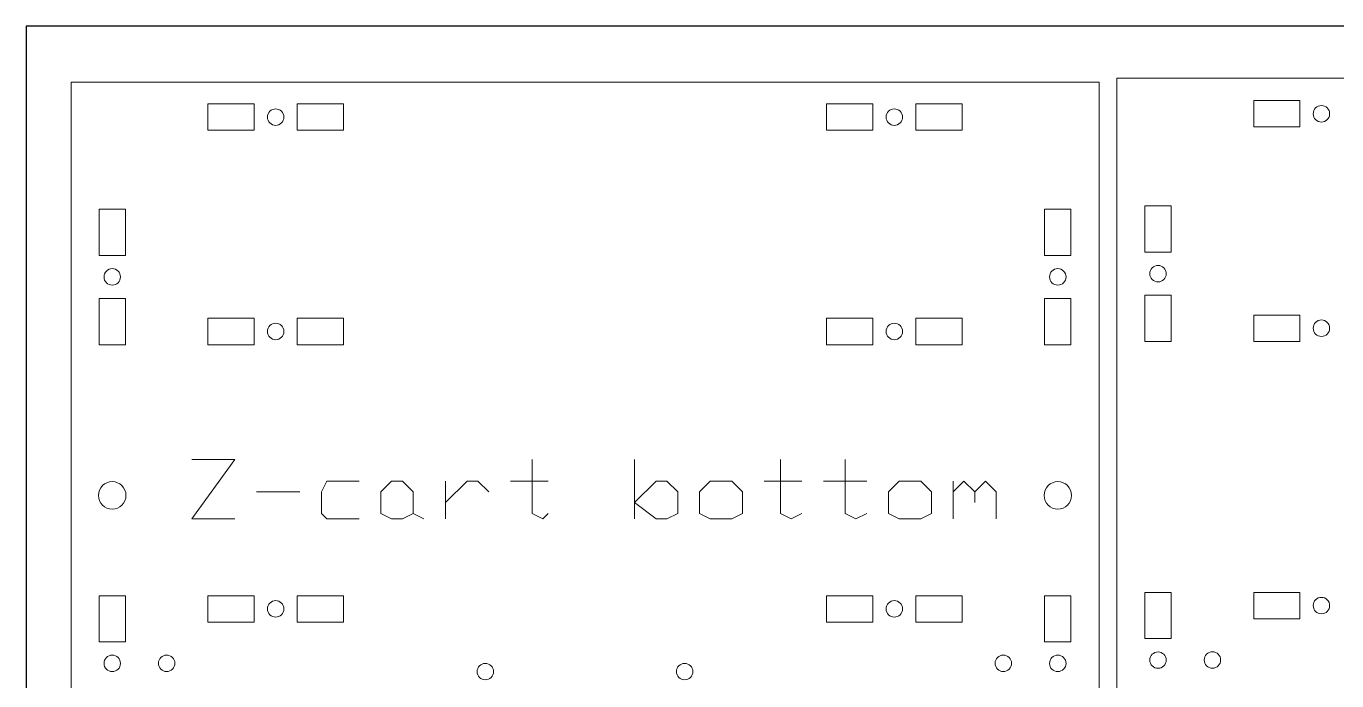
# Model space of a CAD drawing. Header units: inches. Extents: x -12 to 12, y -6 to 6.
# Drawn here: x -12 to -0.07, y 0.04 to 6 of the extents above; entities that cross this region are included whole.
import ezdxf

# ---------------------------------------------------------------- set-up
doc = ezdxf.new("R2010")
doc.units = ezdxf.units.IN
doc.layers.get('0').update_dxf_attribs({"linetype": 'CONTINUOUS', "lineweight": 25, "true_color": 0x000000})
doc.layers.add('CUT_SHEET_4', color=179, linetype='CONTINUOUS', true_color=0x131326)

# ---------------------------------------------------------------- blocks, each defined once
blk = doc.blocks.new('BORDER')
for p, q in [((24, 0), (0, 0)), ((0, 0), (0, -12))]:
    blk.add_line(p, q)

msp = doc.modelspace()

# ---------------------------------------------------------------- linework, layer by layer
at = {"layer": 'CUT_SHEET_4', "color": 3, "lineweight": 15, "true_color": 0x00ff00}
for p, q in [((-2.237, 5.492), (-11.592, 5.492)), ((-11.592, 5.492), (-11.592, -2.416)), ((-2.237, -2.416), (-2.237, 5.492)), ((7.28, 5.528), (-2.075, 5.528)), ((-2.075, 5.528), (-2.075, -2.381))]:
    msp.add_line(p, q, dxfattribs=at)
at = {"layer": 'CUT_SHEET_4', "color": 1, "lineweight": 15, "true_color": 0xff0000}
for p, q in [((-10.346, 5.293), (-9.927, 5.293)), ((-10.346, 5.053), (-10.346, 5.293)), ((-9.927, 5.293), (-9.927, 5.053)), ((-9.533, 5.293), (-9.113, 5.293)), ((-9.533, 5.053), (-9.533, 5.293)), ((-9.113, 5.293), (-9.113, 5.053)), ((-4.296, 5.293), (-4.716, 5.293)), ((-4.716, 5.293), (-4.716, 5.053)), ((-4.296, 5.053), (-4.296, 5.293)), ((-3.483, 5.293), (-3.903, 5.293)), ((-3.903, 5.293), (-3.903, 5.053)), ((-3.483, 5.053), (-3.483, 5.293)), ((-0.829, 5.323), (-0.409, 5.323)), ((-0.829, 5.083), (-0.829, 5.323)), ((-0.409, 5.323), (-0.409, 5.083)), ((-9.927, 5.053), (-10.346, 5.053)), ((-9.113, 5.053), (-9.533, 5.053)), ((-4.716, 5.053), (-4.296, 5.053)), ((-3.903, 5.053), (-3.483, 5.053)), ((-0.409, 5.083), (-0.829, 5.083)), ((-11.337, 4.335), (-11.097, 4.335)), ((-11.337, 3.915), (-11.337, 4.335)), ((-11.097, 4.335), (-11.097, 3.915)), ((-2.492, 4.335), (-2.732, 4.335)), ((-2.732, 4.335), (-2.732, 3.915)), ((-2.492, 3.915), (-2.492, 4.335)), ((-1.82, 4.365), (-1.58, 4.365)), ((-1.82, 3.945), (-1.82, 4.365)), ((-1.58, 4.365), (-1.58, 3.945)), ((-1.58, 3.945), (-1.82, 3.945)), ((-11.097, 3.915), (-11.337, 3.915)), ((-2.732, 3.915), (-2.492, 3.915)), ((-11.337, 3.522), (-11.097, 3.522)), ((-11.337, 3.102), (-11.337, 3.522)), ((-11.097, 3.522), (-11.097, 3.102)), ((-2.492, 3.522), (-2.732, 3.522)), ((-2.732, 3.522), (-2.732, 3.102)), ((-2.492, 3.102), (-2.492, 3.522)), ((-1.82, 3.552), (-1.58, 3.552)), ((-1.82, 3.132), (-1.82, 3.552)), ((-1.58, 3.552), (-1.58, 3.132)), ((-10.346, 3.342), (-9.927, 3.342)), ((-10.346, 3.102), (-10.346, 3.342)), ((-9.927, 3.342), (-9.927, 3.102)), ((-9.533, 3.342), (-9.113, 3.342)), ((-9.533, 3.102), (-9.533, 3.342)), ((-9.113, 3.342), (-9.113, 3.102)), ((-4.296, 3.342), (-4.716, 3.342)), ((-4.716, 3.342), (-4.716, 3.102)), ((-4.296, 3.102), (-4.296, 3.342)), ((-3.483, 3.342), (-3.903, 3.342)), ((-3.903, 3.342), (-3.903, 3.102)), ((-3.483, 3.102), (-3.483, 3.342)), ((-0.829, 3.372), (-0.409, 3.372)), ((-0.829, 3.132), (-0.829, 3.372)), ((-0.409, 3.372), (-0.409, 3.132)), ((-11.097, 3.102), (-11.337, 3.102)), ((-9.927, 3.102), (-10.346, 3.102)), ((-9.113, 3.102), (-9.533, 3.102)), ((-4.716, 3.102), (-4.296, 3.102)), ((-3.903, 3.102), (-3.483, 3.102)), ((-2.732, 3.102), (-2.492, 3.102)), ((-1.58, 3.132), (-1.82, 3.132)), ((-0.409, 3.132), (-0.829, 3.132)), ((-2.612, 1.856), (-2.612, 1.856)), ((-11.342, 1.731), (-11.342, 1.731)), ((-2.737, 1.731), (-2.737, 1.731)), ((-2.612, 1.606), (-2.612, 1.606)), ((-1.82, 0.848), (-1.58, 0.848)), ((-1.82, 0.428), (-1.82, 0.848)), ((-1.58, 0.848), (-1.58, 0.428)), ((-0.829, 0.848), (-0.409, 0.848)), ((-0.829, 0.608), (-0.829, 0.848)), ((-0.409, 0.848), (-0.409, 0.608)), ((-11.337, 0.818), (-11.097, 0.818)), ((-11.337, 0.399), (-11.337, 0.818)), ((-11.097, 0.818), (-11.097, 0.399)), ((-10.346, 0.818), (-9.927, 0.818)), ((-10.346, 0.578), (-10.346, 0.818)), ((-9.927, 0.818), (-9.927, 0.578)), ((-9.533, 0.818), (-9.113, 0.818)), ((-9.533, 0.578), (-9.533, 0.818)), ((-9.113, 0.818), (-9.113, 0.578)), ((-4.296, 0.818), (-4.716, 0.818)), ((-4.716, 0.818), (-4.716, 0.578)), ((-4.296, 0.578), (-4.296, 0.818)), ((-3.483, 0.818), (-3.903, 0.818)), ((-3.903, 0.818), (-3.903, 0.578)), ((-3.483, 0.578), (-3.483, 0.818)), ((-2.492, 0.818), (-2.732, 0.818)), ((-2.732, 0.818), (-2.732, 0.399)), ((-2.492, 0.399), (-2.492, 0.818)), ((-0.409, 0.608), (-0.829, 0.608)), ((-9.927, 0.578), (-10.346, 0.578)), ((-9.113, 0.578), (-9.533, 0.578)), ((-4.716, 0.578), (-4.296, 0.578)), ((-3.903, 0.578), (-3.483, 0.578)), ((-11.097, 0.399), (-11.337, 0.399)), ((-2.732, 0.399), (-2.492, 0.399)), ((-1.58, 0.428), (-1.82, 0.428)), ((-7.747, 0.127), (-7.747, 0.127))]:
    msp.add_line(p, q, dxfattribs=at)
at = {"layer": 'CUT_SHEET_4', "color": 7, "lineweight": 15, "true_color": 0xffffff}
for p, q in [((-10.493, 2.058), (-10.1, 2.058)), ((-10.1, 2.058), (-10.493, 1.517)), ((-7.397, 2.058), (-7.397, 1.566)), ((-6.464, 1.517), (-6.464, 2.058)), ((-5.137, 2.058), (-5.137, 1.566)), ((-4.547, 2.058), (-4.547, 1.566)), ((-9.265, 1.861), (-9.314, 1.763)), ((-8.97, 1.861), (-9.265, 1.861)), ((-8.773, 1.763), (-8.675, 1.861)), ((-8.675, 1.861), (-8.577, 1.861)), ((-8.577, 1.861), (-8.479, 1.763)), ((-8.184, 1.665), (-7.987, 1.861)), ((-8.184, 1.517), (-8.184, 1.861)), ((-7.987, 1.861), (-7.889, 1.861)), ((-7.889, 1.861), (-7.791, 1.763)), ((-7.594, 1.861), (-7.25, 1.861)), ((-6.464, 1.665), (-6.267, 1.861)), ((-6.267, 1.861), (-6.169, 1.861)), ((-6.169, 1.861), (-6.071, 1.763)), ((-5.874, 1.763), (-5.776, 1.861)), ((-5.776, 1.861), (-5.579, 1.861)), ((-5.579, 1.861), (-5.481, 1.763)), ((-5.284, 1.861), (-4.941, 1.861)), ((-4.744, 1.861), (-4.351, 1.861)), ((-4.154, 1.763), (-4.056, 1.861)), ((-4.056, 1.861), (-3.859, 1.861)), ((-3.859, 1.861), (-3.761, 1.763)), ((-3.565, 1.763), (-3.466, 1.861)), ((-3.565, 1.517), (-3.565, 1.861)), ((-3.466, 1.861), (-3.368, 1.763)), ((-3.368, 1.763), (-3.27, 1.861)), ((-3.27, 1.861), (-3.172, 1.763)), ((-9.904, 1.763), (-9.51, 1.763)), ((-9.314, 1.763), (-9.314, 1.566)), ((-8.773, 1.566), (-8.773, 1.763)), ((-8.479, 1.763), (-8.479, 1.566)), ((-6.071, 1.763), (-6.071, 1.566)), ((-5.874, 1.566), (-5.874, 1.763)), ((-5.481, 1.763), (-5.481, 1.566)), ((-4.154, 1.566), (-4.154, 1.763)), ((-3.761, 1.763), (-3.761, 1.566)), ((-3.368, 1.763), (-3.368, 1.665)), ((-3.172, 1.763), (-3.172, 1.517)), ((-9.314, 1.566), (-9.265, 1.517)), ((-8.675, 1.517), (-8.773, 1.566)), ((-8.479, 1.566), (-8.577, 1.517)), ((-8.479, 1.566), (-8.38, 1.517)), ((-7.397, 1.566), (-7.299, 1.517)), ((-7.299, 1.517), (-7.25, 1.566)), ((-6.267, 1.517), (-6.464, 1.665)), ((-6.071, 1.566), (-6.169, 1.517)), ((-5.776, 1.517), (-5.874, 1.566)), ((-5.481, 1.566), (-5.579, 1.517)), ((-5.137, 1.566), (-5.039, 1.517)), ((-5.039, 1.517), (-4.941, 1.566)), ((-4.547, 1.566), (-4.449, 1.517)), ((-4.449, 1.517), (-4.351, 1.566)), ((-4.056, 1.517), (-4.154, 1.566)), ((-3.761, 1.566), (-3.859, 1.517)), ((-10.493, 1.517), (-10.1, 1.517)), ((-9.265, 1.517), (-8.97, 1.517)), ((-8.577, 1.517), (-8.675, 1.517)), ((-6.169, 1.517), (-6.267, 1.517)), ((-5.579, 1.517), (-5.776, 1.517)), ((-3.859, 1.517), (-4.056, 1.517))]:
    msp.add_line(p, q, dxfattribs=at)
at = {"layer": 'CUT_SHEET_4', "color": 1, "lineweight": 15, "true_color": 0xff0000}
for points, degree in [([(-9.73, 5.248), (-9.771, 5.248), (-9.805, 5.215), (-9.805, 5.173)], 3), ([(-9.655, 5.173), (-9.655, 5.215), (-9.689, 5.248), (-9.73, 5.248)], 3), ([(-4.1, 5.248), (-4.141, 5.248), (-4.175, 5.215), (-4.175, 5.173)], 3), ([(-4.025, 5.173), (-4.025, 5.215), (-4.058, 5.248), (-4.1, 5.248)], 3), ([(-0.213, 5.278), (-0.254, 5.278), (-0.288, 5.244), (-0.288, 5.203)], 3), ([(-0.138, 5.203), (-0.138, 5.244), (-0.171, 5.278), (-0.213, 5.278)], 3), ([(-9.805, 5.173), (-9.805, 5.132), (-9.771, 5.098), (-9.73, 5.098)], 3), ([(-9.73, 5.098), (-9.689, 5.098), (-9.655, 5.132), (-9.655, 5.173)], 3), ([(-4.175, 5.173), (-4.175, 5.132), (-4.141, 5.098), (-4.1, 5.098)], 3), ([(-4.1, 5.098), (-4.058, 5.098), (-4.025, 5.132), (-4.025, 5.173)], 3), ([(-0.288, 5.203), (-0.288, 5.161), (-0.254, 5.128), (-0.213, 5.128)], 3), ([(-0.213, 5.128), (-0.171, 5.128), (-0.138, 5.161), (-0.138, 5.203)], 3), ([(-1.7, 3.823), (-1.742, 3.823), (-1.775, 3.79), (-1.775, 3.748)], 3), ([(-1.625, 3.748), (-1.625, 3.79), (-1.659, 3.823), (-1.7, 3.823)], 3), ([(-11.217, 3.794), (-11.259, 3.794), (-11.292, 3.76), (-11.292, 3.719)], 3), ([(-11.292, 3.719), (-11.292, 3.677), (-11.259, 3.644), (-11.217, 3.644)], 3), ([(-11.142, 3.719), (-11.142, 3.76), (-11.176, 3.794), (-11.217, 3.794)], 3), ([(-11.217, 3.644), (-11.176, 3.644), (-11.142, 3.677), (-11.142, 3.719)], 3), ([(-2.612, 3.794), (-2.654, 3.794), (-2.687, 3.76), (-2.687, 3.719)], 3), ([(-2.687, 3.719), (-2.687, 3.677), (-2.654, 3.644), (-2.612, 3.644)], 3), ([(-2.537, 3.719), (-2.537, 3.76), (-2.571, 3.794), (-2.612, 3.794)], 3), ([(-2.612, 3.644), (-2.571, 3.644), (-2.537, 3.677), (-2.537, 3.719)], 3), ([(-1.775, 3.748), (-1.775, 3.707), (-1.742, 3.673), (-1.7, 3.673)], 3), ([(-1.7, 3.673), (-1.659, 3.673), (-1.625, 3.707), (-1.625, 3.748)], 3), ([(-9.73, 3.297), (-9.771, 3.297), (-9.805, 3.264), (-9.805, 3.222)], 3), ([(-9.805, 3.222), (-9.805, 3.181), (-9.771, 3.147), (-9.73, 3.147)], 3), ([(-9.655, 3.222), (-9.655, 3.264), (-9.689, 3.297), (-9.73, 3.297)], 3), ([(-9.73, 3.147), (-9.689, 3.147), (-9.655, 3.181), (-9.655, 3.222)], 3), ([(-4.1, 3.297), (-4.141, 3.297), (-4.175, 3.264), (-4.175, 3.222)], 3), ([(-4.175, 3.222), (-4.175, 3.181), (-4.141, 3.147), (-4.1, 3.147)], 3), ([(-4.025, 3.222), (-4.025, 3.264), (-4.058, 3.297), (-4.1, 3.297)], 3), ([(-4.1, 3.147), (-4.058, 3.147), (-4.025, 3.181), (-4.025, 3.222)], 3), ([(-0.213, 3.327), (-0.254, 3.327), (-0.288, 3.293), (-0.288, 3.252)], 3), ([(-0.288, 3.252), (-0.288, 3.211), (-0.254, 3.177), (-0.213, 3.177)], 3), ([(-0.138, 3.252), (-0.138, 3.293), (-0.171, 3.327), (-0.213, 3.327)], 3), ([(-0.213, 3.177), (-0.171, 3.177), (-0.138, 3.211), (-0.138, 3.252)], 3), ([(-11.217, 1.856), (-11.286, 1.856), (-11.342, 1.8), (-11.342, 1.731)], 3), ([(-11.092, 1.731), (-11.092, 1.8), (-11.148, 1.856), (-11.217, 1.856)], 3), ([(-11.217, 1.856), (-11.217, 1.856), (-11.217, 1.856)], 2), ([(-2.612, 1.856), (-2.681, 1.856), (-2.737, 1.8), (-2.737, 1.731)], 3), ([(-2.487, 1.731), (-2.487, 1.8), (-2.543, 1.856), (-2.612, 1.856)], 3), ([(-11.342, 1.731), (-11.342, 1.662), (-11.286, 1.606), (-11.217, 1.606)], 3), ([(-11.217, 1.606), (-11.148, 1.606), (-11.092, 1.662), (-11.092, 1.731)], 3), ([(-11.092, 1.731), (-11.092, 1.731), (-11.092, 1.731), (-11.092, 1.731)], 3), ([(-2.737, 1.731), (-2.737, 1.662), (-2.681, 1.606), (-2.612, 1.606)], 3), ([(-2.612, 1.606), (-2.543, 1.606), (-2.487, 1.662), (-2.487, 1.731)], 3), ([(-2.487, 1.731), (-2.487, 1.731), (-2.487, 1.731), (-2.487, 1.731)], 3), ([(-11.217, 1.606), (-11.217, 1.606), (-11.217, 1.606), (-11.217, 1.606)], 3), ([(-9.73, 0.773), (-9.771, 0.773), (-9.805, 0.74), (-9.805, 0.698)], 3), ([(-9.655, 0.698), (-9.655, 0.74), (-9.689, 0.773), (-9.73, 0.773)], 3), ([(-4.1, 0.773), (-4.141, 0.773), (-4.175, 0.74), (-4.175, 0.698)], 3), ([(-4.025, 0.698), (-4.025, 0.74), (-4.058, 0.773), (-4.1, 0.773)], 3), ([(-0.213, 0.803), (-0.254, 0.803), (-0.288, 0.769), (-0.288, 0.728)], 3), ([(-0.288, 0.728), (-0.288, 0.687), (-0.254, 0.653), (-0.213, 0.653)], 3), ([(-0.138, 0.728), (-0.138, 0.77), (-0.171, 0.803), (-0.213, 0.803)], 3), ([(-0.213, 0.653), (-0.171, 0.653), (-0.138, 0.687), (-0.138, 0.728)], 3), ([(-9.805, 0.698), (-9.805, 0.657), (-9.771, 0.623), (-9.73, 0.623)], 3), ([(-9.73, 0.623), (-9.689, 0.623), (-9.655, 0.657), (-9.655, 0.698)], 3), ([(-4.175, 0.698), (-4.175, 0.657), (-4.141, 0.623), (-4.1, 0.623)], 3), ([(-4.1, 0.623), (-4.058, 0.623), (-4.025, 0.657), (-4.025, 0.698)], 3), ([(-11.217, 0.277), (-11.259, 0.277), (-11.292, 0.243), (-11.292, 0.202)], 3), ([(-11.142, 0.202), (-11.142, 0.243), (-11.176, 0.277), (-11.217, 0.277)], 3), ([(-10.722, 0.278), (-10.763, 0.278), (-10.797, 0.244), (-10.797, 0.203)], 3), ([(-10.647, 0.203), (-10.647, 0.244), (-10.681, 0.278), (-10.722, 0.278)], 3), ([(-3.108, 0.278), (-3.149, 0.278), (-3.183, 0.244), (-3.183, 0.203)], 3), ([(-3.033, 0.203), (-3.033, 0.244), (-3.066, 0.278), (-3.108, 0.278)], 3), ([(-2.612, 0.277), (-2.654, 0.277), (-2.687, 0.243), (-2.687, 0.202)], 3), ([(-2.537, 0.202), (-2.537, 0.243), (-2.571, 0.277), (-2.612, 0.277)], 3), ([(-1.7, 0.306), (-1.742, 0.306), (-1.775, 0.273), (-1.775, 0.232)], 3), ([(-1.625, 0.232), (-1.625, 0.273), (-1.659, 0.306), (-1.7, 0.306)], 3), ([(-1.205, 0.308), (-1.246, 0.308), (-1.28, 0.274), (-1.28, 0.233)], 3), ([(-1.13, 0.233), (-1.13, 0.274), (-1.163, 0.308), (-1.205, 0.308)], 3), ([(-11.292, 0.202), (-11.292, 0.16), (-11.259, 0.127), (-11.217, 0.127)], 3), ([(-11.217, 0.127), (-11.176, 0.127), (-11.142, 0.16), (-11.142, 0.202)], 3), ([(-10.797, 0.203), (-10.797, 0.162), (-10.763, 0.128), (-10.722, 0.128)], 3), ([(-10.722, 0.128), (-10.681, 0.128), (-10.647, 0.162), (-10.647, 0.203)], 3), ([(-10.722, 0.128), (-10.722, 0.128), (-10.722, 0.128), (-10.722, 0.128)], 3), ([(-7.822, 0.202), (-7.863, 0.202), (-7.897, 0.169), (-7.897, 0.127)], 3), ([(-7.897, 0.127), (-7.897, 0.086), (-7.863, 0.053), (-7.822, 0.053)], 3), ([(-7.747, 0.127), (-7.747, 0.169), (-7.78, 0.202), (-7.822, 0.202)], 3), ([(-7.822, 0.202), (-7.822, 0.202), (-7.822, 0.202), (-7.822, 0.202)], 3), ([(-7.822, 0.053), (-7.78, 0.053), (-7.747, 0.086), (-7.747, 0.127)], 3), ([(-6.008, 0.202), (-6.049, 0.202), (-6.083, 0.169), (-6.083, 0.127)], 3), ([(-6.083, 0.127), (-6.083, 0.086), (-6.049, 0.053), (-6.008, 0.053)], 3), ([(-5.933, 0.127), (-5.933, 0.169), (-5.966, 0.202), (-6.008, 0.202)], 3), ([(-6.008, 0.053), (-5.966, 0.053), (-5.933, 0.086), (-5.933, 0.127)], 3), ([(-3.183, 0.203), (-3.183, 0.162), (-3.149, 0.128), (-3.108, 0.128)], 3), ([(-3.108, 0.128), (-3.066, 0.128), (-3.033, 0.162), (-3.033, 0.203)], 3), ([(-2.687, 0.202), (-2.687, 0.16), (-2.654, 0.127), (-2.612, 0.127)], 3), ([(-2.612, 0.127), (-2.571, 0.127), (-2.537, 0.16), (-2.537, 0.202)], 3), ([(-1.775, 0.232), (-1.775, 0.19), (-1.742, 0.157), (-1.7, 0.157)], 3), ([(-1.7, 0.157), (-1.659, 0.157), (-1.625, 0.19), (-1.625, 0.232)], 3), ([(-1.28, 0.233), (-1.28, 0.191), (-1.246, 0.158), (-1.205, 0.158)], 3), ([(-1.205, 0.158), (-1.163, 0.158), (-1.13, 0.191), (-1.13, 0.233)], 3)]:
    msp.add_open_spline(points, degree=degree, dxfattribs=at)

# ---------------------------------------------------------------- block references
msp.add_blockref('BORDER', (-12, 6))

doc.saveas('drawing.dxf')
